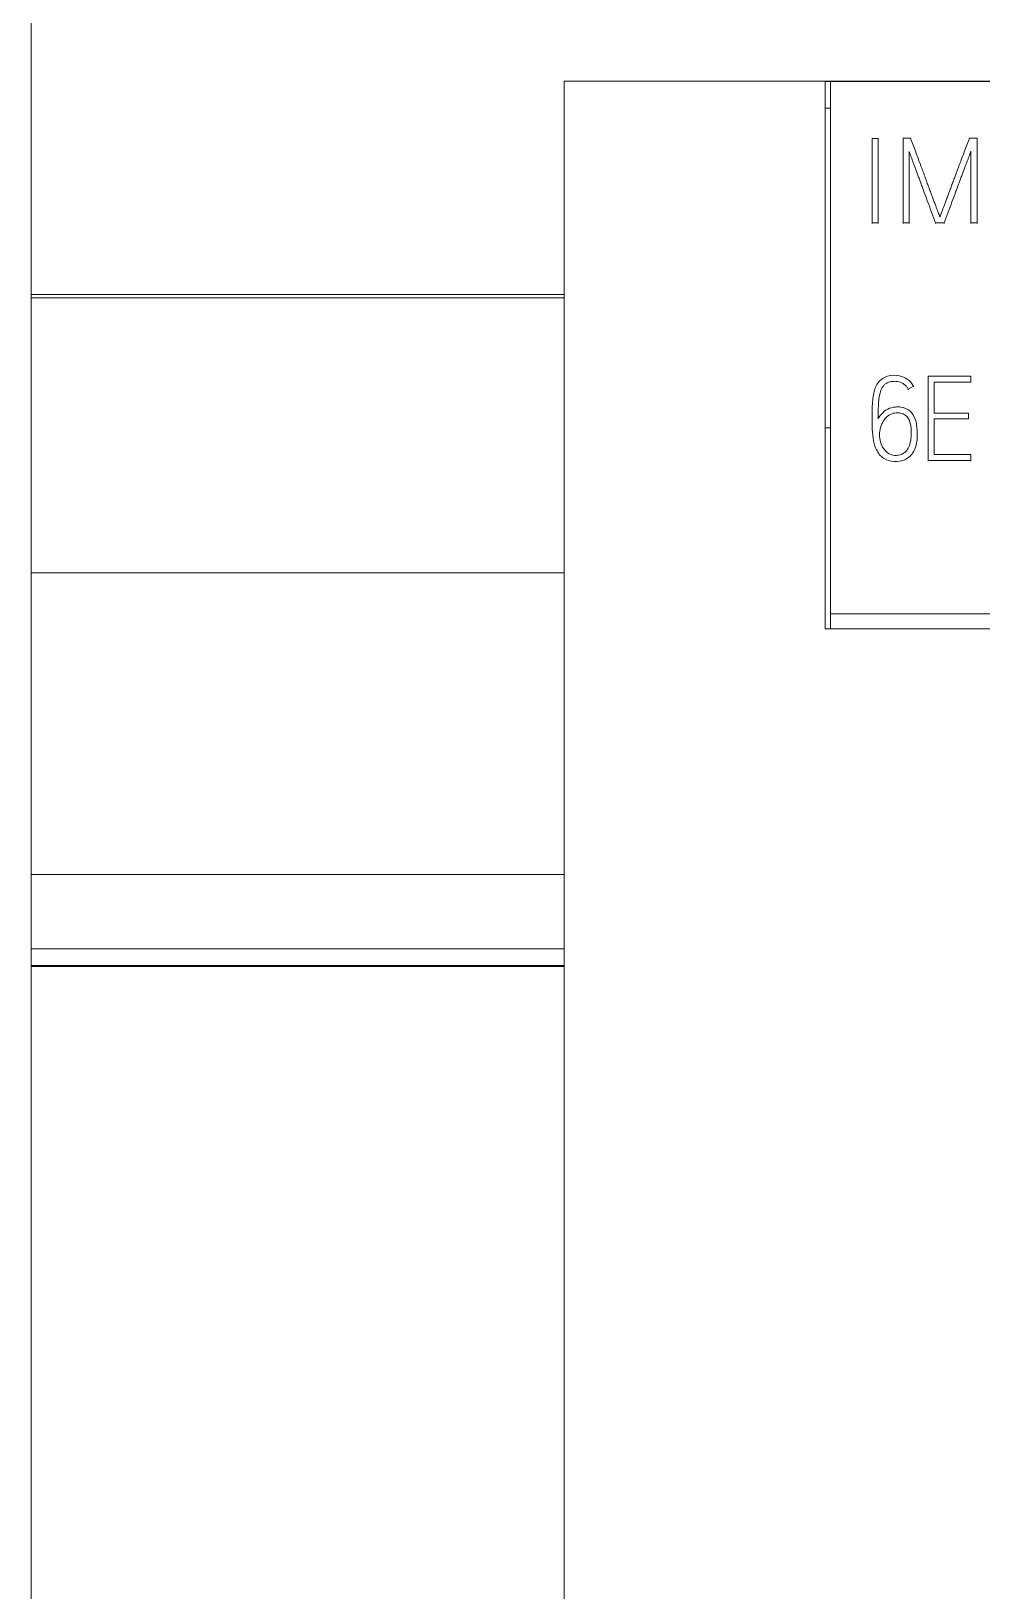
# Model space of a CAD drawing. Header units: millimetres. Extents: x 4137 to 6698, y 1400 to 3585.
# Drawn here: x 5893.45 to 5911.28, y 3344.45 to 3373.72 of the extents above; entities that cross this region are included whole.
import ezdxf

# ---------------------------------------------------------------- set-up
doc = ezdxf.new("R2010")
doc.units = ezdxf.units.MM
doc.layers.add('000-PI-Oprema', color=30, linetype='Continuous', lineweight=5)
doc.layers.add('004-PI-DIN Šina', color=3, linetype='Continuous')

msp = doc.modelspace()

# ---------------------------------------------------------------- linework, layer by layer
at = {"color": 0, "linetype": 'ByBlock', "lineweight": 0, "ltscale": 0.25}
msp.add_lwpolyline([(5903.448, 3372.785), (5938.248, 3372.785), (5938.248, 3225.778), (5903.448, 3225.778), (5903.448, 3372.785)], dxfattribs=at)
at = {"layer": '000-PI-Oprema', "color": 0, "linetype": 'ByBlock', "lineweight": 0}
for p, q in [((5908.348, 3372.785), (5903.448, 3372.785)), ((5908.448, 3372.778), (5908.348, 3372.778)), ((5933.248, 3372.778), (5908.448, 3372.778)), ((5908.448, 3372.778), (5908.448, 3362.784)), ((5908.448, 3372.278), (5908.348, 3372.278)), ((5909.338, 3371.706), (5909.227, 3371.706)), ((5909.227, 3371.706), (5909.227, 3370.123)), ((5909.338, 3370.123), (5909.338, 3371.706)), ((5909.808, 3371.71), (5909.808, 3370.123)), ((5909.95, 3371.71), (5909.808, 3371.71)), ((5911.195, 3371.71), (5911.051, 3371.71)), ((5911.195, 3370.123), (5911.195, 3371.71)), ((5909.921, 3370.123), (5909.921, 3371.464)), ((5911.082, 3371.468), (5911.082, 3370.123)), ((5909.227, 3370.123), (5909.338, 3370.123)), ((5909.227, 3370.123), (5909.227, 3370.11)), ((5909.338, 3370.123), (5909.338, 3370.11)), ((5909.808, 3370.123), (5909.808, 3370.11)), ((5909.808, 3370.123), (5909.921, 3370.123)), ((5909.921, 3370.123), (5909.921, 3370.11)), ((5910.416, 3370.123), (5910.416, 3370.11)), ((5910.416, 3370.123), (5910.578, 3370.123)), ((5910.578, 3370.123), (5910.578, 3370.11)), ((5911.082, 3370.123), (5911.195, 3370.123)), ((5911.082, 3370.123), (5911.082, 3370.11)), ((5911.195, 3370.123), (5911.195, 3370.11)), ((5911.077, 3367.247), (5910.281, 3367.247)), ((5910.281, 3367.247), (5910.281, 3365.664)), ((5911.077, 3367.134), (5911.077, 3367.247)), ((5910.003, 3367.057), (5909.901, 3367.004)), ((5909.901, 3367.004), (5909.901, 3366.992)), ((5910.003, 3367.057), (5910.003, 3367.045)), ((5910.392, 3366.553), (5910.392, 3367.134)), ((5910.392, 3367.134), (5911.077, 3367.134)), ((5909.226, 3366.466), (5909.226, 3366.453)), ((5911.035, 3366.553), (5910.392, 3366.553)), ((5910.392, 3365.774), (5910.392, 3366.443)), ((5910.392, 3366.443), (5911.035, 3366.443)), ((5911.035, 3366.443), (5911.035, 3366.553)), ((5908.348, 3366.278), (5908.448, 3366.278)), ((5910.075, 3366.149), (5910.075, 3366.162)), ((5911.077, 3365.774), (5910.392, 3365.774)), ((5911.077, 3365.664), (5911.077, 3365.774)), ((5910.281, 3365.664), (5910.281, 3365.651)), ((5910.281, 3365.664), (5911.077, 3365.664)), ((5911.077, 3365.664), (5911.077, 3365.651)), ((5933.248, 3362.784), (5908.448, 3362.784)), ((5908.448, 3362.784), (5908.448, 3362.504)), ((5933.348, 3362.504), (5908.348, 3362.504))]:
    msp.add_line(p, q, dxfattribs=at)
for points, knots in [([(5908.348, 3372.785), (5908.348, 3371.192), (5908.348, 3367.767), (5908.348, 3364.339), (5908.348, 3362.504)], [0, 0, 0, 0, 0.464934, 1, 1, 1, 1]), ([(5910.5, 3370.235), (5910.498, 3370.24), (5910.492, 3370.255), (5910.481, 3370.283), (5910.466, 3370.322), (5910.447, 3370.373), (5910.425, 3370.431), (5910.4, 3370.497), (5910.372, 3370.57), (5910.343, 3370.649), (5910.311, 3370.733), (5910.279, 3370.82), (5910.246, 3370.909), (5910.199, 3371.042), (5910.13, 3371.224), (5910.042, 3371.461), (5909.982, 3371.625), (5909.95, 3371.71)], [0, 0, 0, 0, 0.010517, 0.029578, 0.057191, 0.091739, 0.131602, 0.17678, 0.226508, 0.280023, 0.337325, 0.396884, 0.457174, 0.518195, 0.6666, 0.827202, 1, 1, 1, 1]), ([(5911.051, 3371.71), (5911.019, 3371.625), (5910.958, 3371.461), (5910.87, 3371.224), (5910.8, 3371.042), (5910.751, 3370.909), (5910.717, 3370.82), (5910.685, 3370.733), (5910.654, 3370.649), (5910.624, 3370.57), (5910.597, 3370.497), (5910.572, 3370.431), (5910.55, 3370.373), (5910.532, 3370.322), (5910.517, 3370.283), (5910.507, 3370.255), (5910.502, 3370.24), (5910.5, 3370.235)], [0, 0, 0, 0, 0.172856, 0.333623, 0.482302, 0.543591, 0.604043, 0.663657, 0.720959, 0.774475, 0.824205, 0.869357, 0.90914, 0.943554, 0.970979, 0.989794, 1, 1, 1, 1]), ([(5909.921, 3371.464), (5909.926, 3371.451), (5909.935, 3371.424), (5909.952, 3371.379), (5909.971, 3371.327), (5909.992, 3371.27), (5910.015, 3371.208), (5910.04, 3371.141), (5910.066, 3371.071), (5910.093, 3370.998), (5910.121, 3370.923), (5910.149, 3370.847), (5910.177, 3370.771), (5910.219, 3370.66), (5910.273, 3370.51), (5910.343, 3370.32), (5910.392, 3370.19), (5910.416, 3370.123)], [0, 0, 0, 0, 0.027797, 0.061126, 0.099988, 0.14327, 0.189861, 0.23976, 0.292286, 0.346758, 0.403177, 0.460328, 0.516996, 0.573181, 0.708838, 0.851111, 1, 1, 1, 1]), ([(5910.578, 3370.123), (5910.603, 3370.19), (5910.652, 3370.322), (5910.724, 3370.514), (5910.78, 3370.664), (5910.821, 3370.776), (5910.85, 3370.853), (5910.879, 3370.929), (5910.907, 3371.005), (5910.934, 3371.078), (5910.96, 3371.148), (5910.985, 3371.214), (5911.009, 3371.277), (5911.031, 3371.334), (5911.051, 3371.385), (5911.067, 3371.429), (5911.077, 3371.456), (5911.082, 3371.468)], [0, 0, 0, 0, 0.150097, 0.292972, 0.428623, 0.485357, 0.542309, 0.599481, 0.655764, 0.710053, 0.762346, 0.812025, 0.858473, 0.901688, 0.940344, 0.973115, 1, 1, 1, 1]), ([(5909.34, 3366.448), (5909.357, 3366.479), (5909.406, 3366.548), (5909.513, 3366.64), (5909.649, 3366.67), (5909.793, 3366.672), (5909.947, 3366.608), (5910.051, 3366.436), (5910.079, 3366.223), (5910.073, 3365.987), (5909.99, 3365.758), (5909.791, 3365.645), (5909.592, 3365.637), (5909.398, 3365.713), (5909.285, 3365.885), (5909.238, 3366.091), (5909.224, 3366.348), (5909.225, 3366.633), (5909.243, 3366.912), (5909.325, 3367.143), (5909.519, 3367.267), (5909.722, 3367.268), (5909.9, 3367.197), (5909.972, 3367.114), (5910.003, 3367.057)], [0, 0, 0, 0, 0.02393, 0.058436, 0.092901, 0.11565, 0.156418, 0.198436, 0.246788, 0.301667, 0.360628, 0.402199, 0.449294, 0.491817, 0.537613, 0.583052, 0.635408, 0.713089, 0.778029, 0.827146, 0.873729, 0.924655, 0.959173, 1, 1, 1, 1]), ([(5909.901, 3367.004), (5909.894, 3367.02), (5909.876, 3367.048), (5909.841, 3367.085), (5909.8, 3367.114), (5909.753, 3367.135), (5909.702, 3367.147), (5909.644, 3367.151), (5909.584, 3367.147), (5909.525, 3367.132), (5909.477, 3367.104), (5909.439, 3367.066), (5909.408, 3367.02), (5909.384, 3366.963), (5909.367, 3366.898), (5909.354, 3366.824), (5909.347, 3366.742), (5909.343, 3366.651), (5909.34, 3366.552), (5909.34, 3366.483), (5909.34, 3366.448)], [0, 0, 0, 0, 0.043481, 0.085549, 0.127923, 0.170971, 0.214845, 0.260884, 0.317917, 0.367656, 0.41257, 0.456833, 0.503792, 0.555243, 0.612421, 0.675966, 0.746378, 0.823872, 0.908402, 1, 1, 1, 1]), ([(5909.808, 3366.54), (5909.851, 3366.522), (5909.923, 3366.452), (5909.961, 3366.29), (5909.964, 3366.128), (5909.939, 3365.945), (5909.852, 3365.795), (5909.683, 3365.746), (5909.54, 3365.78), (5909.437, 3365.88), (5909.375, 3366.007), (5909.362, 3366.147), (5909.377, 3366.286), (5909.433, 3366.403), (5909.507, 3366.493), (5909.599, 3366.549), (5909.705, 3366.562), (5909.776, 3366.554), (5909.808, 3366.54)], [0, 0, 0, 0, 0.0625, 0.125, 0.21875, 0.28125, 0.375, 0.4375, 0.5, 0.5625, 0.625, 0.6875, 0.75, 0.8125, 0.859375, 0.90625, 0.953125, 1, 1, 1, 1])]:
    msp.add_open_spline(points, degree=3, knots=knots, dxfattribs=at)
at = {"layer": '004-PI-DIN Šina', "color": 0, "linetype": 'ByBlock', "lineweight": 0}
for p, q in [((5893.448, 3380.278), (5893.448, 3368.778)), ((5893.448, 3368.717), (5893.448, 3368.778)), ((5903.448, 3368.778), (5893.448, 3368.778)), ((5893.448, 3368.717), (5893.448, 3363.554)), ((5903.448, 3368.717), (5893.448, 3368.717)), ((5893.448, 3363.554), (5893.448, 3357.896)), ((5903.448, 3363.554), (5893.448, 3363.554)), ((5893.448, 3357.896), (5893.448, 3356.501)), ((5903.448, 3357.896), (5893.448, 3357.896)), ((5893.448, 3356.501), (5893.448, 3356.187)), ((5903.448, 3356.501), (5893.448, 3356.501)), ((5893.448, 3356.166), (5893.448, 3356.187)), ((5903.448, 3356.187), (5893.448, 3356.187)), ((5893.448, 3356.166), (5893.448, 3310.928)), ((5893.448, 3356.166), (5903.448, 3356.166))]:
    msp.add_line(p, q, dxfattribs=at)

doc.saveas('drawing.dxf')
